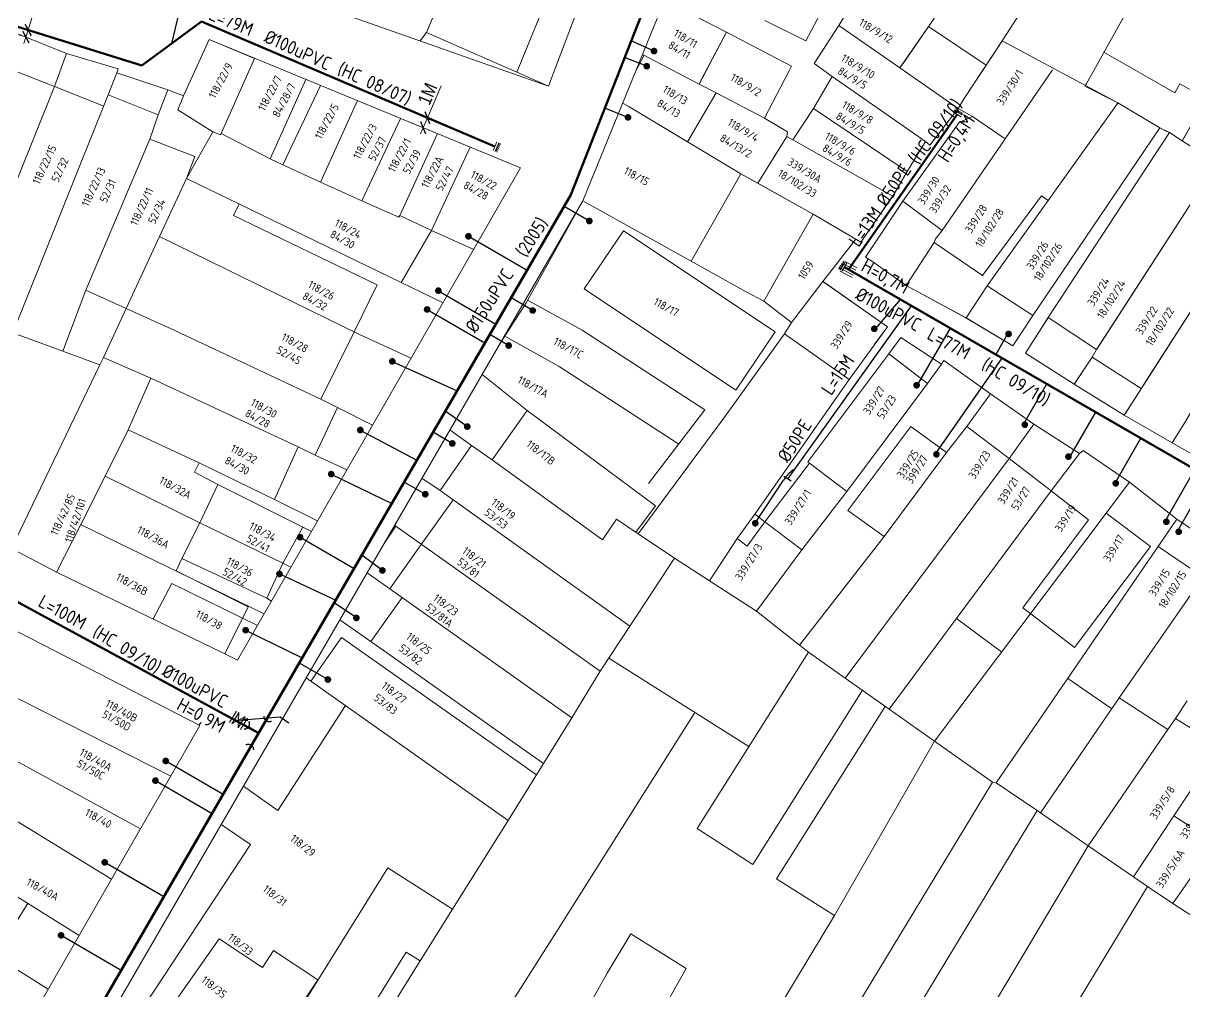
# Model space of a CAD drawing. Header units: inches. Extents: x 595615 to 1194060, y 1190840 to 2385448.
# Drawn here: x 596971.9 to 597059, y 1192069.7 to 1192142.3 of the extents above; entities that cross this region are included whole.
import ezdxf
from ezdxf.enums import TextEntityAlignment as Align

# ---------------------------------------------------------------- set-up
doc = ezdxf.new("R2010")
doc.units = ezdxf.units.IN
doc.header["$MEASUREMENT"] = 0
doc.layers.get('Defpoints').update_dxf_attribs({"color": 1})
for name, color, linetype, lineweight in [('Chitiet', 4, 'Continuous', 9), ('DN 100 uPVC', 4, 'Continuous', 50), ('DN 150 uPVC', 4, 'Continuous', 50), ('DN 25 PE', 40, 'Continuous', 30), ('DN 50 PE', 4, 'Continuous', 50), ('DOSAU', 2, 'Continuous', 20), ('DUONG CACH LE', 112, 'Continuous', 5), ('NAM-CDAI', 220, 'Continuous', 25), ('Nen_HTHANH-TP', 9, 'Continuous', 0), ('Nen_SN-HTHANH-TP_new', 7, 'Continuous', 0), ('Nen_SN_HTHANH_old', 9, 'Continuous', 0), ('TEXT PIPE', 3, 'Continuous', 25), ('TLK 15', 220, 'Continuous', 20), ('VAN', 7, 'Continuous', 20)]:
    doc.layers.add(name, color=color, linetype=linetype, lineweight=lineweight)
doc.layers.add('ki hieu van', color=170, linetype='Continuous')
doc.styles.add('Sonha_QTB', font='isocp.shx', dxfattribs={"height": 0.6, "bigfont": 'bigfont.shx'})
doc.styles.add('text', font='isocp2.shx')
doc.styles.add('VNI-HC', font='VHELVCN_0.TTF')
doc.dimstyles.new('DUONG KICH THUOC', dxfattribs={"dimtxt": 1, "dimasz": 0.7, "dimexe": 0.5, "dimexo": 0.3, "dimgap": 0.2, "dimtad": 1, "dimzin": 0, "dimdsep": 46, "dimtxsty": 'VNI-HC', "dimblk": 'ARCHTICK', "dimcen": 0.09, "dimdle": 0.5, "dimclrd": 256, "dimclre": 256, "dimclrt": 256, "dimadec": 0, "dimazin": 0, "dimtfac": 1, "dimtofl": 0, "dimtmove": 0, "dimatfit": 3, "dimfxl": 1, "dimtolj": 1, "dimtzin": 0, "dimlwd": -1, "dimlwe": -1, "dimarcsym": 0})

# ---------------------------------------------------------------- blocks, each defined once
blk = doc.blocks.new('BIT')
at = {"layer": 'Chitiet', "ltscale": 100}
for p, q in [((0.35, 0), (-0.35, 0)), ((-0.303, -0.163), (-0.35, -0.21)), ((0.35, -0.163), (-0.35, -0.163)), ((-0.179, -0.163), (-0.342, -0.325)), ((-0.056, -0.163), (-0.218, -0.325)), ((0.068, -0.163), (-0.094, -0.325)), ((0.192, -0.163), (0.029, -0.325)), ((0.316, -0.163), (0.153, -0.325)), ((0.35, -0.252), (0.277, -0.325))]:
    blk.add_line(p, q, dxfattribs=at)
blk = doc.blocks.new('TLK 15')
at = {"layer": 'TLK 15', "linetype": 'Continuous', "const_width": 0.25}
blk.add_lwpolyline([(-0.125, 0, 1), (0.125, 0, 1)], format="xyb", close=True, dxfattribs=at)
blk = doc.blocks.new('_ArchTick')
at = {"color": 0, "linetype": 'ByBlock', "const_width": 0.15}
blk.add_lwpolyline([(-0.5, -0.5), (0.5, 0.5)], dxfattribs=at)
blk = doc.blocks.new('*D92')
at = {"layer": 'Defpoints', "color": 0}
for p in [(597001.896, 1192134.494), (597002.214, 1192135.242), (597002.214, 1192135.242)]:
    blk.add_point(p, dxfattribs=at)
at = {"layer": 'DUONG CACH LE'}
for p, q in [((597002.214, 1192135.242), (597003.237, 1192137.645)), ((597001.7, 1192134.034), (597002.214, 1192135.242)), ((597002.49, 1192135.124), (597002.674, 1192135.046)), ((597002.172, 1192134.376), (597002.356, 1192134.298))]:
    blk.add_line(p, q, dxfattribs=at)
at = {"layer": 'DUONG CACH LE', "xscale": 0.7, "yscale": 0.7, "zscale": 0.7}
for p, rotation in [((597002.214, 1192135.242), 66.93691645657952), ((597001.896, 1192134.494), 246.9369164565795)]:
    blk.add_blockref('_ArchTick', p, dxfattribs=dict(at, rotation=rotation))
at = {"layer": 'DUONG CACH LE', "insert": (597002.219, 1192137.039), "char_height": 1, "attachment_point": 5, "rotation": 66.93692, "style": 'VNI-HC'}
blk.add_mtext('\\A1;1M', dxfattribs=at)
blk = doc.blocks.new('*D93')
at = {"layer": 'Defpoints', "color": 0}
for p in [(596972.296, 1192141.827), (596972.296, 1192141.827), (596972.127, 1192141.287)]:
    blk.add_point(p, dxfattribs=at)
at = {"layer": 'DUONG CACH LE'}
for p, q in [((596972.296, 1192141.827), (596973.39, 1192145.331)), ((596971.84, 1192141.376), (596971.649, 1192141.436)), ((596972.009, 1192141.916), (596971.818, 1192141.976)), ((596971.978, 1192140.809), (596972.296, 1192141.827))]:
    blk.add_line(p, q, dxfattribs=at)
at = {"layer": 'DUONG CACH LE', "xscale": 0.7, "yscale": 0.7, "zscale": 0.7}
for p, rotation in [((596972.296, 1192141.827), 72.64976495694594), ((596972.127, 1192141.287), 252.6497649569459)]:
    blk.add_blockref('_ArchTick', p, dxfattribs=dict(at, rotation=rotation))
at = {"layer": 'DUONG CACH LE', "insert": (596972.186, 1192144.151), "char_height": 1, "attachment_point": 5, "rotation": 72.64976, "style": 'VNI-HC'}
blk.add_mtext('\\A1;0,5M', dxfattribs=at)
blk = doc.blocks.new('VAN')
at = {"layer": 'VAN'}
h = blk.add_hatch(color=256, dxfattribs=at)
h.paths.add_polyline_path([(0.207, -0.5), (0.49, 0), (0.207, 0.5)])
h.paths.add_polyline_path([(0.774, 0.5), (0.49, 0), (0.774, -0.5)])
at = {"layer": 'VAN', "ltscale": 100}
for p, q in [((0, 0.5), (0, -0.5)), ((0.774, -0.5), (0.207, 0.5)), ((0.207, -0.5), (0.774, 0.5)), ((0.207, 0.5), (0.207, -0.5)), ((0.774, 0.5), (0.774, -0.5)), ((0.981, 0.5), (0.981, -0.5))]:
    blk.add_line(p, q, dxfattribs=at)
blk = doc.blocks.new('TE+VAN')
at = {"layer": 'Chitiet', "ltscale": 100, "const_width": 0.1}
for points in [[(-0.35, 1.276, 0.571257), (0.35, 1.276)], [(1.098, 0.35, 0.571257), (1.098, -0.35)], [(0.35, -1.276, 0.571257), (-0.35, -1.276)]]:
    blk.add_lwpolyline(points, format="xyb", dxfattribs=at)
for points in [[(0, -1.076), (0, 1.076)], [(0.898, 0), (0, 0)]]:
    blk.add_lwpolyline(points, dxfattribs=at)
at = {"layer": 'VAN'}
blk.add_blockref('VAN', (1.305, 0), dxfattribs=at)
blk = doc.blocks.new('Kieng caunuoc')
at = {"layer": 'Chitiet', "ltscale": 100}
for p, q in [((-0.515, 0.401), (0.515, 0.401)), ((-0.515, 0.201), (0.515, 0.201)), ((-0.515, -0.201), (0.515, -0.201)), ((-0.515, -0.401), (0.515, -0.401))]:
    blk.add_line(p, q, dxfattribs=at)

msp = doc.modelspace()

# ---------------------------------------------------------------- linework, layer by layer
at = {"layer": 'DN 100 uPVC'}
for points in [[(597007.268, 1192133.09), (596985.293, 1192142.446), (596980.802, 1192139.169), (596938.494, 1192152.388)], [(597099.777, 1192085.768), (597033.464, 1192124.045)], [(596895.669, 1192123.054), (596938.966, 1192111.058), (596971.023, 1192099.207), (596989.576, 1192089.123)]]:
    msp.add_lwpolyline(points, dxfattribs=at)
at = {"layer": 'DN 150 uPVC'}
msp.add_lwpolyline([(597042.21, 1192209.355), (597029.083, 1192171.407), (597023.768, 1192157.043), (597012.954, 1192129.457), (596992.261, 1192093.756), (596976.388, 1192066.37), (596943.566, 1192010.536), (596944.214, 1192007.749), (596964.407, 1191995.798), (596975.311, 1191989.741), (597028.562, 1191959.646)], dxfattribs=at)
at = {"layer": 'DN 25 PE'}
for p, q in [((596984.224, 1192145.83), (596983.048, 1192140.808)), ((597019.2, 1192140.238), (597017.484, 1192141.012)), ((597018.654, 1192139.108), (597016.992, 1192139.759)), ((597017.245, 1192135.271), (597015.501, 1192135.954)), ((597014.35, 1192127.503), (597012.457, 1192128.6)), ((597005.289, 1192126.356), (597009.681, 1192123.81)), ((597003.038, 1192122.279), (597007.346, 1192119.782)), ((597010.104, 1192120.795), (597008.479, 1192121.737)), ((597035.703, 1192119.302), (597037.67, 1192121.618)), ((597002.194, 1192120.873), (597006.524, 1192118.363)), ((597008.301, 1192118.165), (597006.885, 1192118.986)), ((597038.874, 1192115.065), (597041.41, 1192119.459)), ((597045.767, 1192119.163), (597044.807, 1192117.498)), ((597040.361, 1192110.145), (597045.295, 1192117.216)), ((596999.584, 1192116.982), (597004.448, 1192114.782)), ((597046.858, 1192112.233), (597048.625, 1192115.294)), ((597005.203, 1192112.093), (597003.556, 1192113.243)), ((597050.375, 1192109.841), (597052.298, 1192113.174)), ((596997.187, 1192111.834), (597001.426, 1192109.568)), ((597004.079, 1192110.829), (597002.64, 1192111.663)), ((597053.797, 1192107.962), (597055.679, 1192111.222)), ((596995.006, 1192108.531), (596999.548, 1192106.327)), ((597028.933, 1192108.378), (597029.478, 1192108.028)), ((597029.643, 1192108.855), (597029.741, 1192108.926)), ((597057.466, 1192104.957), (597059.732, 1192108.883)), ((597002.056, 1192107.021), (597000.479, 1192107.935)), ((597026.787, 1192104.847), (597028.898, 1192108.072)), ((597058.392, 1192104.208), (597060.751, 1192108.295)), ((596992.678, 1192103.803), (596996.725, 1192101.458)), ((596998.845, 1192101.308), (596997.299, 1192102.448)), ((596991.128, 1192101.05), (596995.354, 1192099.091)), ((596996.889, 1192097.754), (596995.233, 1192098.884)), ((596988.595, 1192096.833), (596992.841, 1192094.757)), ((596994.754, 1192093.134), (596992.618, 1192094.372)), ((596982.607, 1192087.033), (596986.917, 1192084.535)), ((596981.833, 1192085.557), (596986.082, 1192083.094)), ((596978.032, 1192079.432), (596982.469, 1192076.861)), ((596974.76, 1192073.96), (596979.272, 1192071.345))]:
    msp.add_line(p, q, dxfattribs=at)
msp.add_arc((597031.408, 1192106.429), 3, 126.03684, 146.79494, dxfattribs=at)
at = {"layer": 'DN 50 PE'}
msp.add_lwpolyline([(597041.908, 1192135.489), (597033.776, 1192123.865)], dxfattribs=at)
at = {"layer": 'Nen_HTHANH-TP', "linetype": 'Continuous'}
for p, q in [((597070.248, 1192153.817), (597058.784, 1192133.508)), ((597002.157, 1192141.622), (597005.89, 1192150.755)), ((597008.91, 1192138.658), (597012.712, 1192147.961)), ((597011.281, 1192137.62), (596987.42, 1192146.03)), ((597011.281, 1192137.62), (597014.344, 1192145.682)), ((597030.568, 1192141.015), (597033.044, 1192145.647)), ((597033.047, 1192142.167), (597035.084, 1192145.619)), ((597019.975, 1192144.027), (597013.858, 1192129.022)), ((597019.975, 1192144.027), (597024.617, 1192141.66)), ((597027.497, 1192142.523), (597030.568, 1192141.015)), ((597040.077, 1192142.513), (597037.62, 1192138.981)), ((596971.447, 1192141.557), (596975.179, 1192140.07)), ((597001.684, 1192141.002), (597002.157, 1192141.622)), ((597002.157, 1192141.622), (597008.91, 1192138.658)), ((597024.617, 1192141.66), (597022.57, 1192137.769)), ((597024.617, 1192141.66), (597029.509, 1192139.114)), ((597031.199, 1192139.306), (597033.047, 1192142.167)), ((597033.047, 1192142.167), (597037.62, 1192138.981)), ((597039.767, 1192142.073), (597044.089, 1192139.186)), ((596985.858, 1192141.119), (596983.941, 1192136.877)), ((596985.858, 1192141.119), (597009.196, 1192131.478)), ((596985.858, 1192141.119), (596989.259, 1192139.672)), ((597045.298, 1192140.997), (597042.431, 1192136.695)), ((597045.298, 1192140.997), (597042.431, 1192136.695)), ((597045.298, 1192140.997), (597053.952, 1192136.354)), ((596975.179, 1192140.07), (596974.281, 1192137.59)), ((596975.179, 1192140.07), (596979.04, 1192138.904)), ((596989.259, 1192139.672), (596986.753, 1192134.06)), ((596989.259, 1192139.672), (596989.275, 1192139.707)), ((597017.784, 1192138.652), (597018.449, 1192139.925)), ((597018.329, 1192139.99), (597022.57, 1192137.769)), ((597052.909, 1192140.163), (597058.221, 1192137.117)), ((596970.519, 1192139.057), (596974.281, 1192137.59)), ((596979.04, 1192138.904), (596978.93, 1192138.613)), ((597031.199, 1192139.306), (597032.55, 1192138.337)), ((597037.62, 1192138.981), (597041.992, 1192135.934)), ((597049.06, 1192138.84), (597045.504, 1192133.657)), ((596978.93, 1192138.613), (596978.301, 1192136.953)), ((596978.93, 1192138.613), (596982.771, 1192137.327)), ((596993.114, 1192138.121), (596990.425, 1192132.173)), ((597008.91, 1192138.658), (597011.281, 1192137.62)), ((597032.55, 1192138.337), (597031.142, 1192135.936)), ((597032.55, 1192138.337), (597039.544, 1192133.472)), ((596974.281, 1192137.59), (596967.384, 1192120.504)), ((596974.281, 1192137.59), (596977.962, 1192136.113)), ((596982.771, 1192137.327), (596982.042, 1192135.466)), ((596982.771, 1192137.327), (596983.941, 1192136.877)), ((596991.375, 1192131.713), (596994.214, 1192137.667)), ((597023.841, 1192137.11), (597021.704, 1192133.438)), ((597022.57, 1192137.769), (597023.841, 1192137.11)), ((597023.841, 1192137.11), (597027.463, 1192135.213)), ((597058.221, 1192137.117), (597058.6, 1192137.778)), ((597058.6, 1192137.778), (597060.581, 1192136.679)), ((596978.301, 1192136.953), (596971.146, 1192119.127)), ((596978.301, 1192136.953), (596982.042, 1192135.466)), ((596983.941, 1192136.877), (596983.502, 1192135.837)), ((596996.969, 1192136.529), (596994.196, 1192130.426)), ((597016.838, 1192136.331), (597017.252, 1192136.104)), ((597016.838, 1192136.331), (597017.252, 1192136.104)), ((597042.431, 1192136.695), (597041.992, 1192135.934)), ((597041.992, 1192135.934), (597042.431, 1192136.695)), ((597053.792, 1192136.124), (597053.952, 1192136.354)), ((597053.952, 1192136.354), (597057.093, 1192134.486)), ((596982.042, 1192135.466), (596981.414, 1192133.625)), ((596983.502, 1192135.837), (596986.143, 1192134.199)), ((597017.252, 1192136.104), (597021.704, 1192133.438)), ((597017.252, 1192136.104), (597025.706, 1192131.051)), ((597031.142, 1192135.936), (597029.594, 1192133.594)), ((597031.142, 1192135.936), (597038.176, 1192131.211)), ((597039.874, 1192133.193), (597041.992, 1192135.934)), ((597041.992, 1192135.934), (597043.072, 1192135.335)), ((597041.992, 1192135.934), (597043.072, 1192135.335)), ((597042.063, 1192134.894), (597043.072, 1192135.335)), ((597043.072, 1192135.335), (597045.504, 1192133.657)), ((597044.173, 1192122.636), (597053.792, 1192136.124)), ((597000.193, 1192135.197), (596997.308, 1192129.008)), ((597029.203, 1192134.194), (597027.463, 1192135.213)), ((597040.235, 1192132.343), (597042.063, 1192134.894)), ((597047.594, 1192120.429), (597057.093, 1192134.486)), ((597057.093, 1192134.486), (597057.823, 1192134.127)), ((596981.414, 1192133.625), (596976.623, 1192122.312)), ((596981.414, 1192133.625), (596984.785, 1192132.328)), ((596986.143, 1192134.199), (596984.156, 1192130.688)), ((596986.714, 1192133.95), (596986.143, 1192134.199)), ((596986.753, 1192134.06), (596986.714, 1192133.95)), ((596986.753, 1192134.06), (596990.425, 1192132.173)), ((597002.964, 1192134.052), (597000.148, 1192127.911)), ((597029.154, 1192133.844), (597026.966, 1192130.342)), ((597029.154, 1192133.844), (597029.203, 1192134.194)), ((597029.594, 1192133.594), (597029.154, 1192133.844)), ((597029.594, 1192133.594), (597037.097, 1192129.37)), ((597040.789, 1192126.803), (597045.504, 1192133.657)), ((597057.823, 1192134.127), (597058.784, 1192133.508)), ((597021.704, 1192133.438), (597025.706, 1192131.051)), ((597038.176, 1192131.211), (597039.544, 1192133.472)), ((597039.544, 1192133.472), (597039.874, 1192133.193)), ((596984.785, 1192132.328), (596984.156, 1192130.688)), ((596990.425, 1192132.173), (596991.375, 1192131.713)), ((597037.838, 1192128.991), (597040.235, 1192132.343)), ((597009.196, 1192131.478), (596987.985, 1192094.591)), ((596991.375, 1192131.713), (596994.196, 1192130.426)), ((597025.706, 1192131.051), (597021.981, 1192124.488)), ((597025.706, 1192131.051), (597031.128, 1192128.016)), ((597026.966, 1192130.342), (597025.706, 1192131.051)), ((597037.097, 1192129.37), (597038.176, 1192131.211)), ((596984.156, 1192130.688), (596982.14, 1192126.336)), ((597003.387, 1192121.376), (596984.156, 1192130.688)), ((596997.308, 1192129.008), (596994.196, 1192130.426)), ((597026.966, 1192130.342), (597031.128, 1192128.016)), ((597034.7, 1192125.918), (597037.087, 1192129.38)), ((597034.7, 1192125.918), (597037.097, 1192129.37)), ((597043.812, 1192123.416), (597048.227, 1192129.389)), ((597048.227, 1192129.389), (597048.728, 1192129.03)), ((597013.858, 1192129.022), (596977.252, 1192065.866)), ((596987.688, 1192127.92), (596988.108, 1192128.781)), ((597000.079, 1192127.78), (596997.308, 1192129.008)), ((597013.858, 1192129.022), (597009.604, 1192121.368)), ((597013.858, 1192129.022), (597009.604, 1192121.368)), ((597013.858, 1192129.022), (597026.093, 1192122.191)), ((597035.051, 1192124.789), (597037.838, 1192128.991)), ((597035.051, 1192124.789), (597037.838, 1192128.991)), ((597037.838, 1192128.991), (597040.789, 1192126.803)), ((596998.453, 1192122.709), (596987.688, 1192127.92)), ((597000.148, 1192127.911), (597000.079, 1192127.78)), ((597002.519, 1192126.802), (597000.148, 1192127.911)), ((597031.128, 1192128.016), (597027.414, 1192121.483)), ((597031.128, 1192128.016), (597034.33, 1192126.138)), ((597031.128, 1192128.016), (597034.33, 1192126.138)), ((597002.519, 1192126.802), (597000.252, 1192122.891)), ((597005.681, 1192125.366), (597002.519, 1192126.802)), ((597016.919, 1192126.764), (597013.973, 1192122.412)), ((597016.919, 1192126.764), (597028.275, 1192119.193)), ((597040.29, 1192126.163), (597040.789, 1192126.803)), ((596979.634, 1192120.934), (596982.14, 1192126.336)), ((596997.176, 1192118.978), (596982.14, 1192126.336)), ((597031.852, 1192122.976), (597034.33, 1192126.138)), ((597034.33, 1192126.138), (597031.852, 1192122.976)), ((597034.33, 1192126.138), (597034.7, 1192125.918)), ((597034.33, 1192126.138), (597034.7, 1192125.918)), ((597038.093, 1192122.671), (597040.18, 1192125.903)), ((597040.18, 1192125.903), (597040.29, 1192126.163)), ((597040.18, 1192125.903), (597043.812, 1192123.416)), ((597035.051, 1192124.789), (597035.671, 1192124.389)), ((597035.671, 1192124.389), (597035.051, 1192124.789)), ((597035.671, 1192124.389), (597038.093, 1192122.671)), ((597038.093, 1192122.671), (597035.671, 1192124.389)), ((596976.623, 1192122.312), (596974.897, 1192117.74)), ((596979.634, 1192120.934), (596976.623, 1192122.312)), ((596996.715, 1192119.208), (596998.453, 1192122.709)), ((597013.973, 1192122.412), (597025.319, 1192114.831)), ((597031.852, 1192122.976), (597029.505, 1192119.884)), ((597032.053, 1192122.846), (597031.852, 1192122.976)), ((597031.852, 1192122.976), (597036.685, 1192119.58)), ((597036.685, 1192119.58), (597032.053, 1192122.846)), ((597042.575, 1192120.255), (597038.093, 1192122.671)), ((597042.585, 1192120.245), (597038.093, 1192122.671)), ((597038.093, 1192122.671), (597042.585, 1192120.245)), ((597042.585, 1192120.245), (597044.173, 1192122.636)), ((597044.173, 1192122.636), (597042.585, 1192120.245)), ((597044.173, 1192122.636), (597047.594, 1192120.429)), ((597009.604, 1192121.368), (597007.523, 1192118.093)), ((597009.604, 1192121.368), (597007.523, 1192118.093)), ((597026.093, 1192122.191), (597027.414, 1192121.483)), ((597027.414, 1192121.483), (597029.505, 1192119.884)), ((596979.634, 1192120.934), (596977.937, 1192117.263)), ((596979.634, 1192120.934), (596983.285, 1192119.287)), ((597029.505, 1192119.884), (597028.966, 1192119.044)), ((597046.076, 1192118.158), (597042.575, 1192120.255)), ((597042.585, 1192120.245), (597046.076, 1192118.158)), ((597046.076, 1192118.158), (597042.585, 1192120.245)), ((597046.076, 1192118.158), (597047.594, 1192120.429)), ((597047.594, 1192120.429), (597046.076, 1192118.158)), ((597046.076, 1192118.158), (597047.594, 1192120.429)), ((597048.735, 1192120.26), (597047.027, 1192117.588)), ((597048.735, 1192120.26), (597052.357, 1192117.883)), ((596974.897, 1192117.74), (596971.146, 1192119.127)), ((596994.23, 1192114.146), (596983.285, 1192119.287)), ((596994.23, 1192114.146), (596996.715, 1192119.208)), ((597001.003, 1192117.231), (596997.176, 1192118.978)), ((597013.805, 1192119.312), (597023, 1192113.339)), ((597028.966, 1192119.044), (597024.471, 1192112.79)), ((597028.275, 1192119.193), (597025.319, 1192114.831)), ((597028.966, 1192119.044), (597033.818, 1192115.618)), ((597036.685, 1192119.58), (597033.818, 1192115.618)), ((597035.746, 1192118.289), (597036.685, 1192119.58)), ((597037.686, 1192118.781), (597036.797, 1192117.55)), ((597037.686, 1192118.781), (597036.797, 1192117.55)), ((597040.727, 1192116.773), (597037.686, 1192118.781)), ((597040.727, 1192116.773), (597037.686, 1192118.781)), ((597052.037, 1192117.292), (597052.357, 1192117.883)), ((596974.897, 1192117.74), (596977.677, 1192116.722)), ((596977.677, 1192116.722), (596977.937, 1192117.263)), ((596981.488, 1192115.735), (596977.937, 1192117.263)), ((597036.797, 1192117.55), (597030.723, 1192109.455)), ((597036.797, 1192117.55), (597039.699, 1192115.332)), ((597040.917, 1192117.043), (597040.727, 1192116.773)), ((597040.917, 1192117.043), (597040.727, 1192116.773)), ((597044.419, 1192114.536), (597040.917, 1192117.043)), ((597040.917, 1192117.043), (597044.419, 1192114.536)), ((597047.027, 1192117.588), (597050.689, 1192115.271)), ((597050.689, 1192115.271), (597047.027, 1192117.588)), ((597052.037, 1192117.292), (597055.709, 1192114.945)), ((596977.677, 1192116.722), (596971.039, 1192102.967)), ((597012.099, 1192116.599), (597021.05, 1192110.784)), ((597039.699, 1192115.332), (597040.727, 1192116.773)), ((596979.791, 1192111.854), (596981.488, 1192115.735)), ((596992.522, 1192110.564), (596981.488, 1192115.735)), ((597033.818, 1192115.618), (597026.746, 1192105.532)), ((597039.699, 1192115.332), (597033.655, 1192107.218)), ((597054.431, 1192112.944), (597050.689, 1192115.271)), ((597050.689, 1192115.271), (597054.431, 1192112.944)), ((597044.419, 1192114.536), (597042.631, 1192112.095)), ((597047.671, 1192112.279), (597044.419, 1192114.536)), ((597047.671, 1192112.279), (597044.419, 1192114.536)), ((596995.48, 1192113.527), (596994.23, 1192114.146)), ((596995.48, 1192113.527), (596993.813, 1192109.955)), ((596998.106, 1192112.192), (596995.48, 1192113.527)), ((597007.073, 1192109.596), (597009.7, 1192113.298)), ((597009.7, 1192113.298), (597019.296, 1192106.156)), ((597017.998, 1192104.065), (597024.471, 1192112.79)), ((597023, 1192113.339), (597018.785, 1192107.816)), ((597058.022, 1192110.867), (597054.431, 1192112.944)), ((596978.064, 1192108.373), (596979.791, 1192111.854)), ((596979.791, 1192111.854), (596985.103, 1192109.388)), ((597003.9, 1192111.842), (597005.512, 1192110.685)), ((597038.451, 1192112.111), (597033.726, 1192105.808)), ((597038.451, 1192112.111), (597041.113, 1192110.144)), ((597042.631, 1192112.095), (597041.113, 1192110.144)), ((597042.631, 1192112.095), (597045.803, 1192109.697)), ((597047.671, 1192112.279), (597045.803, 1192109.697)), ((597051.083, 1192110.082), (597047.671, 1192112.279)), ((597051.083, 1192110.082), (597047.671, 1192112.279)), ((596992.522, 1192110.564), (596990.756, 1192106.633)), ((596993.813, 1192109.955), (596992.522, 1192110.564)), ((597005.512, 1192110.685), (597003.165, 1192107.303)), ((597005.512, 1192110.685), (597007.073, 1192109.596)), ((597041.113, 1192110.144), (597036.438, 1192103.86)), ((597051.083, 1192110.082), (597048.965, 1192107.29)), ((597051.353, 1192110.312), (597051.083, 1192110.082)), ((597051.353, 1192110.312), (597051.083, 1192110.082)), ((597054.825, 1192107.915), (597051.353, 1192110.312)), ((597054.825, 1192107.915), (597051.353, 1192110.312)), ((597058.022, 1192110.867), (597061.134, 1192109.09)), ((596985.103, 1192109.388), (596984.764, 1192108.668)), ((596990.756, 1192106.633), (596985.103, 1192109.388)), ((596996.184, 1192108.849), (596993.813, 1192109.955)), ((597007.073, 1192109.596), (597015.338, 1192103.613)), ((597030.843, 1192109.345), (597027.497, 1192104.963)), ((597030.843, 1192109.345), (597030.723, 1192109.455)), ((597030.843, 1192109.345), (597033.655, 1192107.218)), ((597045.803, 1192109.697), (597033.526, 1192093.237)), ((597045.803, 1192109.697), (597048.965, 1192107.29)), ((596976.237, 1192104.761), (596978.064, 1192108.373)), ((596985.167, 1192104.888), (596978.064, 1192108.373)), ((596984.764, 1192108.668), (596986.515, 1192107.75)), ((596986.515, 1192107.75), (596985.167, 1192104.888)), ((596986.515, 1192107.75), (596992.877, 1192104.555)), ((597001.802, 1192108.222), (597003.165, 1192107.303)), ((597054.825, 1192107.915), (597040.22, 1192088.503)), ((597058.387, 1192105.148), (597054.825, 1192107.915)), ((597058.387, 1192105.148), (597054.825, 1192107.915)), ((596993.987, 1192105.029), (596990.756, 1192106.633)), ((597001.738, 1192103.262), (597004.136, 1192106.604)), ((597003.165, 1192107.303), (597017.383, 1192097.134)), ((597033.655, 1192107.218), (597030.269, 1192102.855)), ((597048.965, 1192107.29), (597036.818, 1192090.91)), ((597048.965, 1192107.29), (597051.747, 1192105.102)), ((597017.838, 1192104.175), (597019.296, 1192106.146)), ((597033.726, 1192105.808), (597036.438, 1192103.86)), ((596985.167, 1192104.888), (596983.819, 1192102.207)), ((596991.389, 1192101.853), (596985.167, 1192104.888)), ((597016.387, 1192105.154), (597015.338, 1192103.613)), ((597017.998, 1192104.065), (597016.387, 1192105.154)), ((597026.746, 1192105.532), (597025.438, 1192103.701)), ((597026.188, 1192103.132), (597027.497, 1192104.963)), ((597027.497, 1192104.963), (597026.746, 1192105.532)), ((597027.497, 1192104.963), (597030.269, 1192102.855)), ((597058.387, 1192105.148), (597044.833, 1192085.387)), ((597051.747, 1192105.102), (597046.842, 1192098.498)), ((597056.398, 1192103.106), (597053.076, 1192105.593)), ((597061.759, 1192102.87), (597058.387, 1192105.148)), ((597061.759, 1192102.87), (597058.387, 1192105.148)), ((596974.42, 1192101.19), (596976.237, 1192104.761)), ((596989.978, 1192098.057), (596976.227, 1192104.761)), ((596992.867, 1192104.545), (596991.389, 1192101.853)), ((596992.877, 1192104.555), (596993.521, 1192104.219)), ((596999.857, 1192104.62), (596999.016, 1192103.415)), ((596999.857, 1192104.62), (596999.016, 1192103.415)), ((596999.758, 1192104.695), (596999.857, 1192104.62)), ((596999.857, 1192104.62), (596999.758, 1192104.695)), ((596999.857, 1192104.62), (597015.156, 1192093.753)), ((597020.739, 1192102.237), (597017.998, 1192104.065)), ((596999.391, 1192099.92), (597001.738, 1192103.262)), ((597025.438, 1192103.701), (597023.361, 1192100.529)), ((597025.438, 1192103.701), (597026.188, 1192103.132)), ((597036.438, 1192103.86), (597030.104, 1192095.705)), ((597056.398, 1192103.106), (597050.695, 1192095.541)), ((597060.32, 1192100.839), (597056.988, 1192103.106)), ((596974.42, 1192101.19), (596971.039, 1192102.967)), ((597017.383, 1192097.134), (597020.739, 1192102.237)), ((597020.739, 1192102.237), (597023.361, 1192100.529)), ((597030.269, 1192102.855), (597026.872, 1192098.252)), ((597061.759, 1192102.87), (597054.058, 1192091.754)), ((596983.38, 1192101.287), (596983.819, 1192102.207)), ((596990.172, 1192099.232), (596983.819, 1192102.207)), ((596991.389, 1192101.853), (596990.172, 1192099.232)), ((596991.99, 1192101.556), (596991.389, 1192101.853)), ((596987.035, 1192095.07), (596974.42, 1192101.19)), ((596988.792, 1192098.581), (596983.38, 1192101.287)), ((596997.691, 1192101.13), (596999.391, 1192099.92)), ((597023.361, 1192100.529), (597026.872, 1192098.252)), ((596983.051, 1192100.337), (596981.653, 1192097.686)), ((596989.478, 1192097.188), (596983.051, 1192100.337)), ((596999.391, 1192099.92), (597013.029, 1192090.271)), ((596990.525, 1192099.009), (596990.172, 1192099.232)), ((596997.974, 1192095.979), (597000.312, 1192099.271)), ((596987.035, 1192095.07), (596988.792, 1192098.581)), ((597026.872, 1192098.252), (597030.104, 1192095.705)), ((597047.423, 1192098.069), (597046.842, 1192098.498)), ((597050.695, 1192095.541), (597047.423, 1192098.069)), ((596995.657, 1192097.62), (596997.974, 1192095.979)), ((597017.383, 1192097.134), (597015.156, 1192093.753)), ((597045.255, 1192095.197), (597041.863, 1192097.714)), ((596995.784, 1192096.287), (596993.477, 1192093.015)), ((596995.784, 1192096.287), (597010.382, 1192085.989)), ((596997.974, 1192095.979), (597010.902, 1192086.839)), ((597030.104, 1192095.705), (597030.765, 1192095.195)), ((596987.985, 1192094.591), (596987.035, 1192095.07)), ((597015.805, 1192094.733), (597026.301, 1192088.122)), ((597030.765, 1192095.195), (597022.435, 1192081.979)), ((597030.765, 1192095.195), (597033.526, 1192093.237)), ((597013.029, 1192090.271), (597015.156, 1192093.753)), ((596993.127, 1192093.255), (597008.255, 1192082.567)), ((597033.526, 1192093.237), (597036.818, 1192090.91)), ((597050.206, 1192093.201), (597053.498, 1192090.944)), ((597026.598, 1192079.262), (597034.817, 1192092.328)), ((596991.014, 1192083.313), (596996.068, 1192091.177)), ((597028.379, 1192078.193), (597036.518, 1192091.12)), ((597036.818, 1192090.91), (597040.22, 1192088.503)), ((597054.058, 1192091.754), (597048.155, 1192083.139)), ((597054.058, 1192091.754), (597057.7, 1192089.377)), ((597059.158, 1192091.548), (597058.269, 1192090.207)), ((597010.902, 1192086.839), (597013.029, 1192090.271)), ((597058.269, 1192090.207), (597057.7, 1192089.377)), ((597058.269, 1192090.207), (597061.591, 1192088.12)), ((596985.163, 1192089.683), (596970.796, 1192064.698)), ((597057.7, 1192089.377), (597051.737, 1192080.672)), ((597032.731, 1192075.447), (597040.22, 1192088.503)), ((597040.22, 1192088.503), (597044.553, 1192085.446)), ((597061.591, 1192088.12), (597058.145, 1192082.907)), ((597008.255, 1192082.567), (597010.902, 1192086.839)), ((596988.425, 1192085.142), (596991.014, 1192083.313)), ((597044.553, 1192085.446), (597019.536, 1192044.146)), ((597044.553, 1192085.446), (597044.833, 1192085.387)), ((597047.904, 1192083.309), (597044.833, 1192085.387)), ((596959.544, 1192084.268), (596976.114, 1192073.948)), ((597022.928, 1192042.059), (597047.904, 1192083.309)), ((597047.904, 1192083.309), (597048.155, 1192083.139)), ((597048.155, 1192083.139), (597051.737, 1192080.672)), ((596986.762, 1192082.274), (596988.966, 1192080.762)), ((597004.1, 1192075.924), (597008.255, 1192082.567)), ((597058.145, 1192082.907), (597055.118, 1192078.335)), ((597060.456, 1192081.419), (597058.145, 1192082.907)), ((597022.435, 1192081.979), (597026.598, 1192079.262)), ((596978.599, 1192065.033), (596988.966, 1192080.762)), ((597051.737, 1192080.672), (597055.118, 1192078.335)), ((596957.097, 1192080.336), (596973.805, 1192069.932)), ((596999.258, 1192079.03), (596989.56, 1192063.502)), ((597004.1, 1192075.924), (596999.258, 1192079.03)), ((597059.808, 1192078.819), (597058.08, 1192076.357)), ((597028.379, 1192078.193), (597032.731, 1192075.447)), ((597056.189, 1192077.616), (597055.118, 1192078.335)), ((597056.189, 1192077.616), (597031.472, 1192036.836)), ((597058.08, 1192076.357), (597056.189, 1192077.616)), ((596969.783, 1192072.436), (596972.26, 1192076.348)), ((597059.931, 1192075.149), (597058.08, 1192076.357)), ((597004.1, 1192075.924), (597001.664, 1192072.042)), ((597015.344, 1192046.713), (597032.731, 1192075.447)), ((596986.602, 1192073.7), (596981.358, 1192066.245)), ((596989.854, 1192071.552), (596986.602, 1192073.7)), ((597017.452, 1192074.084), (597015.684, 1192071.123)), ((597017.452, 1192074.084), (597021.604, 1192071.468)), ((596990.673, 1192072.833), (596989.854, 1192071.552)), ((596994.015, 1192070.636), (596990.673, 1192072.833)), ((597000.613, 1192072.701), (596993.183, 1192060.745)), ((597001.664, 1192072.042), (597000.613, 1192072.701)), ((597001.664, 1192072.042), (596992.136, 1192056.734)), ((597015.684, 1192071.123), (597011.171, 1192063.069)), ((597021.604, 1192071.468), (597019.936, 1192068.496)), ((596994.015, 1192070.636), (596988.152, 1192061.891))]:
    msp.add_line(p, q, dxfattribs=at)
for points in [[(597002.519, 1192126.802), (597005.413, 1192133.041)], [(597013.805, 1192119.312), (597009.722, 1192121.581)], [(597012.099, 1192116.599), (597008.016, 1192118.868)], [(597009.7, 1192113.298), (597006.308, 1192115.997)], [(596961.549, 1192101.819), (596985.163, 1192089.683)], [(596982.987, 1192085.899), (596965.848, 1192094.576)], [(596980.717, 1192081.952), (596963.779, 1192091.193)], [(596998.35, 1192052.907), (597011.719, 1192073.945), (597022.255, 1192090.67)], [(596978.545, 1192078.175), (596962.005, 1192088.292)], [(597027.2, 1192039.447), (597051.737, 1192080.672)]]:
    msp.add_lwpolyline(points, dxfattribs=at)
for p in [(597052.909, 1192140.163), (597043.812, 1192123.416)]:
    msp.add_point(p, dxfattribs=at)
at = {"layer": 'Nen_HTHANH-TP', "linetype": 'Continuous', "invisible_edges": 5}
for points in [[(597051.671, 1192137.935), (597058.794, 1192133.526), (597069.557, 1192152.595), (597062.325, 1192157.071)], [(597040.857, 1192143.746), (597045.298, 1192140.997), (597047.448, 1192144.342), (597042.983, 1192147.105)], [(597040.077, 1192142.513), (597044.489, 1192139.782), (597045.298, 1192140.997), (597040.857, 1192143.746)], [(597037.956, 1192139.464), (597042.431, 1192136.695), (597044.489, 1192139.782), (597040.077, 1192142.513)], [(597022.758, 1192138.124), (597027.463, 1192135.213), (597029.319, 1192138.751), (597024.617, 1192141.66)], [(597024.617, 1192141.66), (597029.319, 1192138.751), (597029.509, 1192139.114)], [(597037.62, 1192138.981), (597042.137, 1192136.185), (597042.431, 1192136.695), (597037.956, 1192139.464)], [(597041.992, 1192135.934), (597041.992, 1192135.934), (597042.137, 1192136.185), (597037.62, 1192138.981)], [(597022.621, 1192137.865), (597023.841, 1192137.11), (597027.463, 1192135.213), (597022.758, 1192138.124)], [(597051.632, 1192137.866), (597057.093, 1192134.486), (597057.628, 1192134.223), (597051.66, 1192137.917)], [(597051.66, 1192137.917), (597057.628, 1192134.223), (597057.823, 1192134.127), (597051.671, 1192137.935)], [(597022.57, 1192137.769), (597022.57, 1192137.769), (597023.841, 1192137.11), (597022.621, 1192137.865)], [(597051.491, 1192137.612), (597051.491, 1192137.612), (597053.952, 1192136.354), (597051.6, 1192137.809)], [(597051.6, 1192137.809), (597053.952, 1192136.354), (597057.093, 1192134.486), (597051.632, 1192137.866)], [(597048.735, 1192120.26), (597052.419, 1192117.979), (597061.375, 1192131.83), (597057.777, 1192134.057)], [(597057.777, 1192134.057), (597061.375, 1192131.83), (597058.784, 1192133.508), (597057.812, 1192134.109)], [(597057.812, 1192134.109), (597058.784, 1192133.508), (597057.823, 1192134.127)], [(597058.784, 1192133.508), (597058.784, 1192133.508), (597058.794, 1192133.526), (597057.823, 1192134.127)], [(597052.357, 1192117.883), (597056.106, 1192115.562), (597065.058, 1192129.551), (597061.375, 1192131.83)], [(597055.468, 1192114.566), (597058.971, 1192112.398), (597064.863, 1192122.483), (597061.763, 1192124.401)], [(597048.312, 1192119.598), (597052.037, 1192117.292), (597052.357, 1192117.883), (597048.673, 1192120.163)], [(597048.673, 1192120.163), (597052.357, 1192117.883), (597052.419, 1192117.979), (597048.735, 1192120.26)], [(597047.027, 1192117.588), (597050.713, 1192115.307), (597052.037, 1192117.292), (597048.312, 1192119.598)], [(597052.037, 1192117.292), (597055.745, 1192114.998), (597056.106, 1192115.562), (597052.357, 1192117.883)], [(597050.689, 1192115.271), (597050.689, 1192115.271), (597050.713, 1192115.307), (597047.027, 1192117.588)], [(597050.689, 1192115.271), (597054.436, 1192112.952), (597055.745, 1192114.998), (597052.037, 1192117.292)], [(597054.431, 1192112.944), (597054.431, 1192112.944), (597054.436, 1192112.952), (597050.689, 1192115.271)], [(597054.497, 1192113.049), (597058.022, 1192110.867), (597058.971, 1192112.398), (597055.468, 1192114.566)], [(597054.431, 1192112.944), (597054.431, 1192112.944), (597058.022, 1192110.867), (597054.497, 1192113.049)]]:
    msp.add_3dface(points, dxfattribs=at)
at = {"layer": 'TEXT PIPE'}
msp.add_line((597038.478, 1192121.151), (597029.218, 1192108.195), dxfattribs=at)

# ---------------------------------------------------------------- block references
at = {"layer": 'Chitiet'}
for name, p, rotation in [('BIT', (597041.908, 1192135.489), 150.347792484814), ('BIT', (597007.274, 1192133.105), 66.70591544345899), ('BIT', (597033.464, 1192124.045), 237.9333587693856), ('Kieng caunuoc', (597033.776, 1192123.865), 333.1042768171993), ('TE+VAN', (596989.576, 1192089.123), 147.8076779576514)]:
    msp.add_blockref(name, p, dxfattribs=dict(at, rotation=rotation))
at = {"layer": 'TLK 15', "rotation": 359.9999999934133}
for p in [(597019.2, 1192140.238), (597018.654, 1192139.108), (597017.245, 1192135.271), (597014.35, 1192127.503), (597005.289, 1192126.356), (597003.038, 1192122.279), (597002.194, 1192120.873), (596999.584, 1192116.982), (596997.187, 1192111.834), (597005.203, 1192112.093), (597004.079, 1192110.829), (596995.006, 1192108.531), (597002.056, 1192107.021), (596992.678, 1192103.803), (596998.845, 1192101.308), (596991.128, 1192101.05), (596996.889, 1192097.754), (596988.595, 1192096.833), (596994.754, 1192093.134), (596982.607, 1192087.033), (596981.833, 1192085.557), (596978.032, 1192079.432), (596974.76, 1192073.96)]:
    msp.add_blockref('TLK 15', p, dxfattribs=at)
at = {"layer": 'TLK 15'}
for p in [(597019.2, 1192140.238), (597018.654, 1192139.108), (597017.245, 1192135.271), (597014.35, 1192127.503), (597005.289, 1192126.356), (597003.038, 1192122.279), (597002.194, 1192120.873), (597010.104, 1192120.795), (597035.703, 1192119.427), (597045.767, 1192119.038), (597008.301, 1192118.165), (596999.584, 1192116.982), (597038.874, 1192115.19), (596997.187, 1192111.834), (597005.203, 1192112.093), (597046.983, 1192112.233), (597004.079, 1192110.829), (597040.361, 1192110.02), (597050.25, 1192109.841), (596995.006, 1192108.531), (597053.797, 1192107.837), (597002.056, 1192107.021), (597026.787, 1192104.847), (597057.591, 1192104.957), (596992.678, 1192103.803), (597058.517, 1192104.208), (596998.845, 1192101.308), (596991.128, 1192101.05), (596996.889, 1192097.754), (596988.595, 1192096.833), (596994.754, 1192093.134), (596982.607, 1192087.033), (596981.833, 1192085.557), (596978.032, 1192079.432), (596974.76, 1192073.96)]:
    msp.add_blockref('TLK 15', p, dxfattribs=at)

# ---------------------------------------------------------------- texts
at = {"layer": 'DOSAU', "style": 'text'}
for s, rotation, p in [('H=0,4M', 57.25831, (597041.219, 1192131.809)), ('H=0,7M', 331.31801, (597034.629, 1192123.821)), ('H=0,9M', 331.31801, (596983.333, 1192090.937))]:
    msp.add_text(s, height=1, rotation=rotation, dxfattribs=at).set_placement(p)
at = {"layer": 'NAM-CDAI', "style": 'text'}
for s, rotation, p in [('L=79M', 337.99291, (596985.735, 1192142.627)), ('(HC 08/07)', 335.93671, (596995.383, 1192138.533)), ('(HC 09/10)', 52.88644, (597038.963, 1192131.67)), ('L=13M', 55.02002, (597034.523, 1192125.48)), ('(2005)', 57.35569, (597009.601, 1192124.701)), ('L=77M', 331.23198, (597039.571, 1192118.71)), ('L=15M', 56.22143, (597032.479, 1192114.358)), ('(HC 09/10)', 329.22284, (597043.641, 1192116.461)), ('L=100M', 331.14347, (596972.962, 1192098.669)), ('(HC 09/10)', 329.13434, (596977.027, 1192096.413))]:
    msp.add_text(s, height=1, rotation=rotation, dxfattribs=at).set_placement(p)
at = {"layer": 'Nen_SN-HTHANH-TP_new', "style": 'Sonha_QTB'}
for s, rotation, p in [('118/9/12', 328.86244, (597035.818, 1192141.755)), ('118/11', 328.86244, (597021.562, 1192141.181)), ('118/9/10', 328.86244, (597034.489, 1192139.095)), ('118/22/9', 61.8, (596986.72, 1192138.031)), ('339/30/1', 57.65924, (597045.862, 1192137.523)), ('118/22/7', 61.8, (596990.415, 1192137.082)), ('118/9/2', 328.86244, (597026.082, 1192137.706)), ('118/13', 328.86244, (597020.791, 1192136.947)), ('118/22/5', 61.8, (596994.678, 1192134.972)), ('118/9/8', 328.86244, (597034.453, 1192135.638)), ('118/22/3', 61.8, (596997.539, 1192133.466)), ('118/9/4', 328.86244, (597025.891, 1192134.316)), ('118/22/1', 61.8, (597000.127, 1192132.44)), ('118/9/6', 328.86244, (597033.163, 1192133.297)), ('118/22/15', 65.04623, (596973.517, 1192131.733)), ('118/22A', 61.8, (597002.582, 1192131.172)), ('339/30A', 328.86244, (597030.491, 1192131.296)), ('118/22/13', 65.04623, (596977.19, 1192130.064)), ('118/22', 331.32797, (597006.433, 1192130.56)), ('118/15', 331.32797, (597017.888, 1192130.858)), ('339/30', 57.65924, (597039.773, 1192129.795)), ('118/22/11', 65.04623, (596980.804, 1192128.584)), ('339/28', 57.65924, (597043.329, 1192127.675)), ('118/24', 331.32797, (596996.266, 1192126.92)), ('339/26', 57.65924, (597047.935, 1192124.928)), ('1059', 57.65924, (597030.571, 1192123.82)), ('339/24', 57.65924, (597052.5, 1192122.205)), ('118/26', 331.32797, (596994.266, 1192122.313)), ('118/17', 331.32797, (597020.114, 1192121.05)), ('339/22', 57.65924, (597056.116, 1192120.049)), ('339/29', 57.65924, (597033.245, 1192118.969)), ('118/28', 331.32797, (596992.281, 1192118.374)), ('118/17C', 331.32797, (597012.779, 1192117.989)), ('118/17A', 331.32797, (597010.133, 1192115.076)), ('339/27', 57.65924, (597035.687, 1192114.066)), ('118/30', 331.32797, (596989.964, 1192113.465)), ('118/17B', 322.1886, (597010.719, 1192110.147)), ('118/32', 331.32797, (596988.465, 1192110.037)), ('339/25', 57.65924, (597038.218, 1192109.294)), ('339/23', 57.65924, (597043.591, 1192109.238)), ('118/32A', 331.32797, (596983.324, 1192107.515)), ('339/21', 57.65924, (597045.725, 1192107.298)), ('118/42/85', 65.4595, (596974.894, 1192105.5)), ('118/19', 322.1886, (597007.916, 1192105.919)), ('339/27/1', 57.65924, (597029.978, 1192106.048)), ('339/19', 57.65924, (597050.04, 1192105.229)), ('118/34', 331.32797, (596989.869, 1192104.207)), ('118/36A', 331.32797, (596981.666, 1192103.802)), ('339/17', 57.65924, (597053.663, 1192102.976)), ('339/27/3', 57.65924, (597026.301, 1192101.951)), ('118/36', 331.32797, (596988.157, 1192101.572)), ('118/21', 322.1886, (597005.727, 1192102.291)), ('339/15', 57.65924, (597057.069, 1192100.406)), ('118/36B', 331.32797, (596980.077, 1192100.273)), ('118/23', 322.1886, (597003.594, 1192098.723)), ('118/38', 331.32797, (596985.852, 1192097.604)), ('118/25', 322.1886, (597001.574, 1192095.829)), ('118/27', 322.1886, (596999.717, 1192092.144)), ('118/40B', 331.32797, (596979.297, 1192090.792)), ('118/40A', 331.32797, (596977.362, 1192087.119)), ('339/5/8', 57.65924, (597057.293, 1192083.909)), ('118/40', 331.60463, (596977.555, 1192082.729)), ('339/5/6', 57.65924, (597059.559, 1192082.44)), ('118/29', 322.1886, (596992.89, 1192080.692)), ('339/5/6A', 57.65924, (597057.882, 1192078.957)), ('118/40A', 331.60463, (596973.384, 1192077.406)), ('118/31', 322.1886, (596990.788, 1192076.943)), ('118/33', 322.1886, (596988.208, 1192073.28)), ('118/35', 322.1886, (596986.225, 1192070.079))]:
    msp.add_text(s, height=0.6, rotation=rotation, dxfattribs=at).set_placement(p, align=Align.MIDDLE)
at = {"layer": 'Nen_SN_HTHANH_old', "style": 'Sonha_QTB'}
for s, rotation, p in [('84/11', 328.86244, (597021.095, 1192140.329)), ('84/9/5', 328.86244, (597034.071, 1192138.221)), ('84/28/7', 61.8, (596991.463, 1192136.558)), ('84/13', 328.86244, (597020.304, 1192135.94)), ('84/9/5', 328.86244, (597033.931, 1192134.837)), ('52/37', 61.8, (596998.456, 1192132.912)), ('84/13/2', 328.86244, (597025.335, 1192133.136)), ('52/39', 61.8, (597001.049, 1192131.947)), ('84/9/6', 328.86244, (597032.923, 1192132.442)), ('52/32', 65.04623, (596974.675, 1192131.339)), ('52/47', 61.8, (597003.504, 1192130.68)), ('18/102/33', 328.86244, (597029.935, 1192130.324)), ('52/31', 65.04623, (596978.268, 1192129.761)), ('84/28', 331.32797, (597005.853, 1192129.788)), ('339/32', 57.65924, (597040.642, 1192129.141)), ('52/34', 65.04623, (596981.929, 1192128.228)), ('18/102/28', 57.65924, (597044.337, 1192126.999)), ('84/30', 331.32797, (596995.848, 1192126.12)), ('18/102/26', 57.65924, (597048.719, 1192124.443)), ('18/102/24', 57.65924, (597053.462, 1192121.641)), ('84/32', 331.32797, (596993.788, 1192121.48)), ('18/102/22', 57.65924, (597057.106, 1192119.588)), ('52/45', 331.32797, (596991.837, 1192117.444)), ('53/23', 57.65924, (597036.619, 1192113.572)), ('84/28', 331.32797, (596989.495, 1192112.694)), ('84/30', 331.32797, (596987.959, 1192109.169)), ('399/27', 57.65924, (597038.883, 1192108.889)), ('53/27', 57.65924, (597046.677, 1192106.713)), ('118/42/101', 71.5262, (596975.836, 1192105.052)), ('53/53', 322.1886, (597007.371, 1192105.195)), ('52/41', 331.32797, (596989.527, 1192103.337)), ('53/81', 322.1886, (597005.279, 1192101.506)), ('52/42', 331.32797, (596987.786, 1192100.832)), ('18/102/15', 57.65924, (597058.047, 1192099.874)), ('53/81A', 322.1886, (597003.103, 1192097.95)), ('53/82', 322.1886, (597000.96, 1192095.013)), ('53/83', 322.1886, (596999.085, 1192091.293)), ('51/50D', 331.32797, (596978.925, 1192090.051)), ('51/50C', 331.32797, (596976.99, 1192086.379))]:
    msp.add_text(s, height=0.6, rotation=rotation, dxfattribs=at).set_placement(p, align=Align.MIDDLE)
at = {"layer": 'TEXT PIPE', "style": 'text'}
for s, rotation, p in [('%%c100uPVC', 335.6016, (596989.891, 1192140.954)), ('%%c50PE', 55.43901, (597036.6, 1192128.504)), ('%%c150uPVC', 57.02057, (597005.825, 1192119.028)), ('%%c100uPVC', 331.77542, (597034.195, 1192121.691)), ('%%C50PE', 57.43874, (597029.23, 1192109.321)), ('%%c100uPVC', 331.68691, (596982.231, 1192093.471))]:
    msp.add_text(s, height=1, rotation=rotation, dxfattribs=at).set_placement(p)

# ---------------------------------------------------------------- dimensions: what is measured, and where the dimension line sits
at = {"layer": 'DUONG CACH LE'}
for p1, p2, text, picture, middle in [((596972.127, 1192141.287), (596972.296, 1192141.827), '0,5M', '*D93', (596972.186, 1192144.151)), ((597001.896, 1192134.494), (597002.214, 1192135.242), '1M', '*D92', (597002.219, 1192137.039))]:
    dim = msp.add_aligned_dim(p1=p1, p2=p2, distance=0, text=text, dimstyle='DUONG KICH THUOC', override={"dimpost": 'M'}, dxfattribs=at)
    dim.commit()
    dim.dimension.update_dxf_attribs({"geometry": picture, "text_midpoint": middle})

# ---------------------------------------------------------------- leaders
at = {"layer": 'ki hieu van'}
msp.add_leader([(596988.057, 1192090.08), (596991.179, 1192090.33), (596991.834, 1192089.877)], dimstyle='DUONG KICH THUOC', override={"dimgap": 0.2, "dimtad": 0}, dxfattribs=at)

doc.saveas('drawing.dxf')
